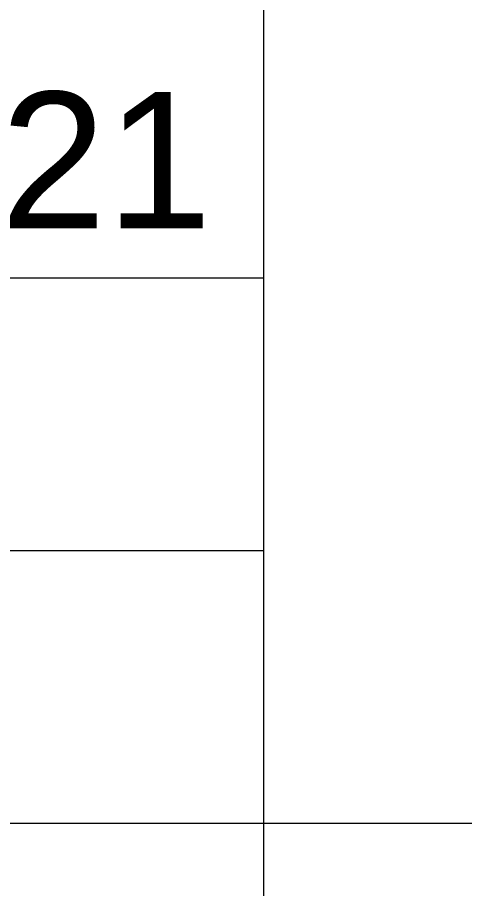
# Model space of a CAD drawing. Header units: metres. Extents: x 0 to 61.5, y -2.9 to 31.9.
# Drawn here: x 48.548 to 49.369, y 1.88 to 3.478 of the extents above; entities that cross this region are included whole.
import ezdxf

# ---------------------------------------------------------------- set-up
doc = ezdxf.new("R2010")
doc.units = ezdxf.units.M
doc.header["$MEASUREMENT"] = 0
doc.layers.add('Level 63', color=7, linetype='Continuous', lineweight=0)
doc.styles.add('GOST 2.304', font='CS_Gost2304.shx')

msp = doc.modelspace()

# ---------------------------------------------------------------- linework, layer by layer
at = {"layer": 'Level 63', "color": 7, "linetype": 'Continuous', "lineweight": 13}
for p, q in [((48.9999691, 5.99999116), (48.9999691, 0.49999116)), ((48.9999691, 1.99999116), (60.9999691, 1.99999116))]:
    msp.add_line(p, q, dxfattribs=at)
at = {"layer": 'Level 63', "color": 7, "linetype": 'Continuous', "lineweight": 0}
for p, q in [((42.4999691, 2.99999116), (48.9999691, 2.99999116)), ((42.4999691, 2.49999116), (48.9999691, 2.49999116)), ((42.4999691, 1.99999116), (48.9999691, 1.99999116))]:
    msp.add_line(p, q, dxfattribs=at)

# ---------------------------------------------------------------- texts
at = {"color": 7, "linetype": 'Continuous', "lineweight": 30, "insert": (48.03126432, 3.34128344), "char_height": 0.25, "attachment_point": 1, "line_spacing_factor": 0.72, "style": 'GOST 2.304'}
msp.add_mtext('\\fArial|b0|i0|c204204|p39;05.21', dxfattribs=at)

doc.saveas('drawing.dxf')
